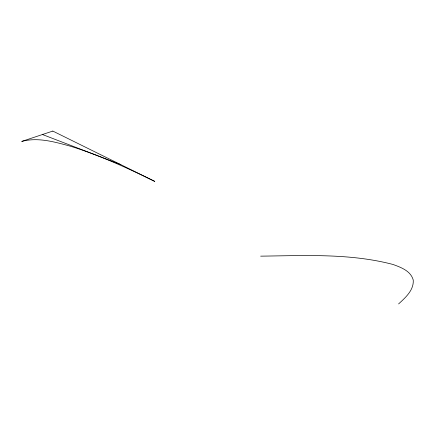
<?xml version="1.0" encoding="UTF-8"?>
<svg xmlns="http://www.w3.org/2000/svg" width="435" height="435" viewBox="0 0 435 435"><rect width="100%" height="100%" fill="white"/><g stroke="black" fill="none" stroke-linecap="round" stroke-linejoin="round"><path stroke-width="0.65" d="M398.596 303.929C405.371 297.627 413.951 290.232 413.25 280.058C410.809 270.918 400.912 267.324 392.908 264.442C349.87 253.159 304.728 255.622 260.663 256.15M42.461 134.524L120.805 164.637M52.814 131.071L21.75 141.424C37.959 136.998 54.853 141.984 70.546 146.247C99.68 155.235 127.45 168.068 154.8 181.422L52.814 131.071"/></g></svg>
